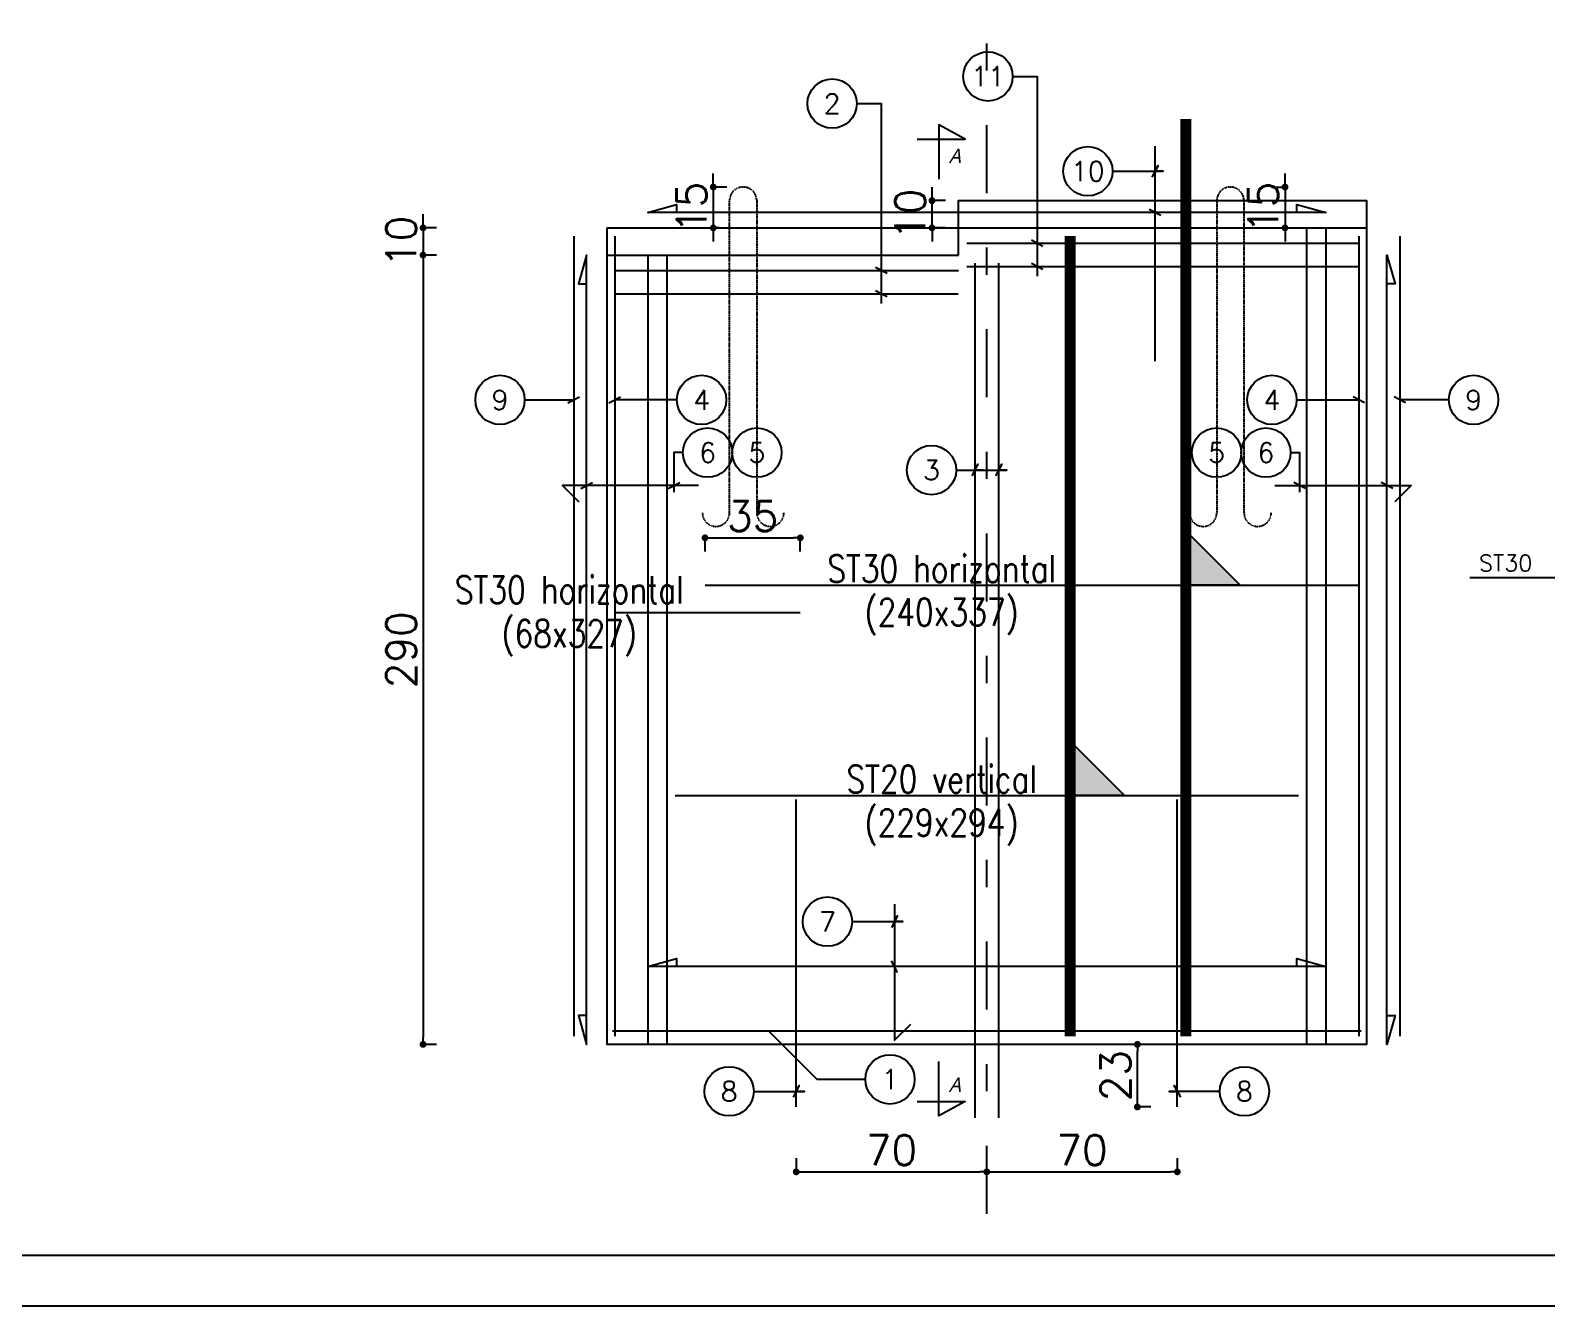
# Model space of a CAD drawing. Header units: millimetres. Extents: x -21776 to 63757, y -7870 to 8483.
# Drawn here: x 19808 to 20365, y -5309 to -4840 of the extents above; entities that cross this region are included whole.
import ezdxf
from ezdxf.enums import TextEntityAlignment as Align

# ---------------------------------------------------------------- set-up
doc = ezdxf.new("R2010")
doc.units = ezdxf.units.MM
doc.header["$PDMODE"] = 34
for name, pattern in [('CACHE', [9.525, 6.35, -3.175]), ('GrFeatureAxis', [0.85, 0.25, -0.2, 0.1, -0.2, 0.1]), ('HIDDEN2', [0.1875, 0.125, -0.0625])]:
    doc.linetypes.add(name, pattern=pattern)
for name, color, linetype in [('1', 7, 'Continuous'), ('COTATION', 1, 'Continuous'), ('GO-CARTOUCHE', 7, 'Continuous'), ('GO-COTATION', 1, 'Continuous'), ('GO-TEXTE', 9, 'Continuous'), ('GO-TEXTE-ACIER', 3, 'Continuous'), ('Grid', 7, 'Continuous'), ('préfa v', 2, 'Continuous'), ('STR_TS', 22, 'Continuous'), ('STR_TS_TXT', 7, 'Continuous'), ('STR_TXT', 102, 'Continuous'), ('STR_VOI-POT', 6, 'Continuous')]:
    doc.layers.add(name, color=color, linetype=linetype)
doc.styles.add('FIN', font='romans.shx')
doc.styles.add('Lucida', font='')
doc.styles.get("Standard").update_dxf_attribs({"font": 'romans.shx'})
doc.styles.add('TEXTE', font='romans.shx')
doc.styles.add('TEXTE TS', font='romans.shx', dxfattribs={"width": 0.7, "oblique": 15})
doc.styles.get('Lucida').set_extended_font_data('Lucida Sans', italic=True)
doc.dimstyles.new('COUPE-20', dxfattribs={"dimscale": 0.5, "dimtxt": 22, "dimasz": 5, "dimexe": 0.05, "dimexo": 0, "dimgap": 5, "dimtad": 1, "dimdsep": 46, "dimtxsty": 'Standard', "dimblk1": 'DOT', "dimblk2": 'DOT', "dimsah": 1, "dimcen": 0, "dimdle": 150, "dimclrd": 1, "dimclre": 1, "dimclrt": 7, "dimadec": 0, "dimazin": 0, "dimtfac": 1, "dimtix": 1, "dimtmove": 2, "dimatfit": 3, "dimldrblk": 'DOT', "dimfxl": 0, "dimtvp": 1, "dimtolj": 1, "dimtzin": 0, "dimarcsym": 0})

# ---------------------------------------------------------------- blocks, each defined once
blk = doc.blocks.new('_DOT')
at = {"color": 0, "linetype": 'ByBlock'}
blk.add_line((-0.5, 0), (-1, 0), dxfattribs=at)
at = {"color": 0, "linetype": 'ByBlock', "const_width": 0.5}
blk.add_lwpolyline([(-0.25, 0, 1), (0.25, 0, 1)], format="xyb", close=True, dxfattribs=at)
blk = doc.blocks.new('*D1649')
at = {"layer": 'DEFPOINTS', "color": 0}
for p in [(20101.4, -4913.03), (19952.34, -4923.03), (20101.4, -4923.03)]:
    blk.add_point(p, dxfattribs=at)
at = {"layer": 'STR_VOI-POT', "color": 1, "lineweight": -2}
for p, q in [((19957.34, -4913.03), (19952.32, -4913.03)), ((19952.34, -4910.53), (19952.34, -4908.03)), ((19952.34, -4913.03), (19952.34, -4923.03)), ((19957.34, -4923.03), (19952.32, -4923.03)), ((19952.34, -4925.53), (19952.34, -4928.03))]:
    blk.add_line(p, q, dxfattribs=at)
at = {"layer": 'STR_VOI-POT', "color": 1, "lineweight": -2, "xscale": 2.5, "yscale": 2.5, "zscale": 2.5}
for p, rotation in [((19952.34, -4913.03), 270), ((19952.34, -4923.03), 90)]:
    blk.add_blockref('_DOT', p, dxfattribs=dict(at, rotation=rotation))
at = {"layer": 'STR_VOI-POT', "color": 7, "insert": (19944.34, -4918.03), "char_height": 11, "attachment_point": 5, "rotation": 90}
blk.add_mtext('\\A1;10', dxfattribs=at)
blk = doc.blocks.new('*D1650')
at = {"layer": 'DEFPOINTS', "color": 0}
for p in [(20101.4, -4923.03), (19952.34, -5213.03), (20019.94, -5213.03)]:
    blk.add_point(p, dxfattribs=at)
at = {"layer": 'STR_VOI-POT', "color": 1, "lineweight": -2}
for p, q in [((19957.34, -4923.03), (19952.32, -4923.03)), ((19952.34, -4925.53), (19952.34, -5210.53)), ((19957.34, -5213.03), (19952.32, -5213.03))]:
    blk.add_line(p, q, dxfattribs=at)
at = {"layer": 'STR_VOI-POT', "color": 1, "lineweight": -2, "xscale": 2.5, "yscale": 2.5, "zscale": 2.5}
for p, rotation in [((19952.34, -4923.03), 90), ((19952.34, -5213.03), 270)]:
    blk.add_blockref('_DOT', p, dxfattribs=dict(at, rotation=rotation))
at = {"layer": 'STR_VOI-POT', "color": 7, "insert": (19944.34, -5068.03), "char_height": 11, "attachment_point": 5, "rotation": 90}
blk.add_mtext('\\A1;290', dxfattribs=at)
blk = doc.blocks.new('mrega')
at = {"layer": 'STR_TS_TXT', "style": 'TEXTE TS', "width": 0.8}
for tag, p in [('ST10', (14.48, 0)), ('DIM', (14.48, -16)), ('NOTE', (14.48, -32))]:
    blk.add_attdef(tag, text='', height=10, dxfattribs=at).set_placement(p, align=Align.CENTER)
blk = doc.blocks.new('A$C6F247267')
blk.add_hatch(color=256).paths.add_polyline_path([(0, -0.2), (-0.2, 0), (0, 0)])
blk.add_lwpolyline([(-0.2, 0), (0, 0), (0, -0.2), (-0.2, 0)])
blk = doc.blocks.new('*D1653')
at = {"layer": 'DEFPOINTS', "color": 0}
for p in [(20090.94, -5026.92), (20055.94, -5044.29), (20090.94, -5054.29)]:
    blk.add_point(p, dxfattribs=at)
at = {"layer": 'STR_VOI-POT', "color": 1, "lineweight": -2}
for p, q in [((20055.94, -5031.92), (20055.94, -5026.9)), ((20058.44, -5026.92), (20088.44, -5026.92)), ((20090.94, -5031.92), (20090.94, -5026.9))]:
    blk.add_line(p, q, dxfattribs=at)
at = {"layer": 'STR_VOI-POT', "color": 1, "lineweight": -2, "xscale": 2.5, "yscale": 2.5, "zscale": 2.5, "rotation": 180}
blk.add_blockref('_DOT', (20055.94, -5026.92), dxfattribs=at)
at = {"layer": 'STR_VOI-POT', "color": 1, "lineweight": -2, "xscale": 2.5, "yscale": 2.5, "zscale": 2.5}
blk.add_blockref('_DOT', (20090.94, -5026.92), dxfattribs=at)
at = {"layer": 'STR_VOI-POT', "color": 7, "insert": (20073.44, -5018.92), "char_height": 11, "attachment_point": 5}
blk.add_mtext('\\A1;35', dxfattribs=at)
blk = doc.blocks.new('*D1628')
at = {"layer": 'DEFPOINTS', "color": 0}
for p in [(20089.44, -5236.03), (20159.44, -5259.87), (20159.44, -5275.27)]:
    blk.add_point(p, dxfattribs=at)
at = {"layer": 'GO-COTATION', "color": 1, "lineweight": -2}
for p, q in [((20089.44, -5254.87), (20089.44, -5259.9)), ((20091.94, -5259.87), (20156.94, -5259.87)), ((20159.44, -5264.87), (20159.44, -5259.85))]:
    blk.add_line(p, q, dxfattribs=at)
at = {"layer": 'GO-COTATION', "color": 1, "lineweight": -2, "xscale": 2.5, "yscale": 2.5, "zscale": 2.5, "rotation": 180}
blk.add_blockref('_DOT', (20089.44, -5259.87), dxfattribs=at)
at = {"layer": 'GO-COTATION', "color": 1, "lineweight": -2, "xscale": 2.5, "yscale": 2.5, "zscale": 2.5}
blk.add_blockref('_DOT', (20159.44, -5259.87), dxfattribs=at)
at = {"layer": 'GO-COTATION', "color": 7, "insert": (20124.44, -5251.87), "char_height": 11, "attachment_point": 5}
blk.add_mtext('\\A1;70', dxfattribs=at)
blk = doc.blocks.new('*D1629')
at = {"layer": 'DEFPOINTS', "color": 0}
for p in [(20229.44, -5236.03), (20229.44, -5259.87), (20159.44, -5275.27)]:
    blk.add_point(p, dxfattribs=at)
at = {"layer": 'GO-COTATION', "color": 1, "lineweight": -2}
for p, q in [((20229.44, -5254.87), (20229.44, -5259.9)), ((20159.44, -5264.87), (20159.44, -5259.85)), ((20161.94, -5259.87), (20226.94, -5259.87))]:
    blk.add_line(p, q, dxfattribs=at)
at = {"layer": 'GO-COTATION', "color": 1, "lineweight": -2, "xscale": 2.5, "yscale": 2.5, "zscale": 2.5, "rotation": 180}
blk.add_blockref('_DOT', (20159.44, -5259.87), dxfattribs=at)
at = {"layer": 'GO-COTATION', "color": 1, "lineweight": -2, "xscale": 2.5, "yscale": 2.5, "zscale": 2.5}
blk.add_blockref('_DOT', (20229.44, -5259.87), dxfattribs=at)
at = {"layer": 'GO-COTATION', "color": 7, "insert": (20194.44, -5251.87), "char_height": 11, "attachment_point": 5}
blk.add_mtext('\\A1;70', dxfattribs=at)
blk = doc.blocks.new('*D1630')
at = {"layer": 'DEFPOINTS', "color": 0}
for p in [(20248.94, -4898.03), (20257.65, -4913.03), (20269, -4913.03)]:
    blk.add_point(p, dxfattribs=at)
at = {"layer": 'GO-COTATION', "color": 1, "lineweight": -2}
for p, q in [((20269, -4895.53), (20269, -4893.03)), ((20264, -4898.03), (20269.03, -4898.03)), ((20269, -4898.03), (20269, -4913.03)), ((20264, -4913.03), (20269.03, -4913.03)), ((20269, -4915.53), (20269, -4918.03))]:
    blk.add_line(p, q, dxfattribs=at)
at = {"layer": 'GO-COTATION', "color": 1, "lineweight": -2, "xscale": 2.5, "yscale": 2.5, "zscale": 2.5}
for p, rotation in [((20269, -4898.03), 270), ((20269, -4913.03), 90)]:
    blk.add_blockref('_DOT', p, dxfattribs=dict(at, rotation=rotation))
at = {"layer": 'GO-COTATION', "color": 7, "insert": (20261, -4905.53), "char_height": 11, "attachment_point": 5, "rotation": 90}
blk.add_mtext('\\A1;15', dxfattribs=at)
blk = doc.blocks.new('*D1631')
at = {"layer": 'DEFPOINTS', "color": 0}
for p in [(20069.94, -4898.03), (20058.97, -4913.03), (20061.24, -4913.03)]:
    blk.add_point(p, dxfattribs=at)
at = {"layer": 'GO-COTATION', "color": 1, "lineweight": -2}
for p, q in [((20058.97, -4895.53), (20058.97, -4893.03)), ((20063.97, -4898.03), (20058.95, -4898.03)), ((20058.97, -4898.03), (20058.97, -4913.03)), ((20061.24, -4913.03), (20058.95, -4913.03)), ((20058.97, -4915.53), (20058.97, -4918.03))]:
    blk.add_line(p, q, dxfattribs=at)
at = {"layer": 'GO-COTATION', "color": 1, "lineweight": -2, "xscale": 2.5, "yscale": 2.5, "zscale": 2.5}
for p, rotation in [((20058.97, -4898.03), 270), ((20058.97, -4913.03), 90)]:
    blk.add_blockref('_DOT', p, dxfattribs=dict(at, rotation=rotation))
at = {"layer": 'GO-COTATION', "color": 7, "insert": (20050.97, -4905.53), "char_height": 11, "attachment_point": 5, "rotation": 90}
blk.add_mtext('\\A1;15', dxfattribs=at)
blk = doc.blocks.new('*D1657')
at = {"layer": 'DEFPOINTS', "color": 0}
for p in [(20139.32, -4903.03), (20149.09, -4903.03), (20149.09, -4913.03)]:
    blk.add_point(p, dxfattribs=at)
at = {"layer": 'préfa v', "color": 1, "lineweight": -2}
for p, q in [((20139.32, -4900.53), (20139.32, -4898.03)), ((20144.32, -4903.03), (20139.29, -4903.03)), ((20139.32, -4913.03), (20139.32, -4903.03)), ((20144.32, -4913.03), (20139.29, -4913.03)), ((20139.32, -4915.53), (20139.32, -4918.03))]:
    blk.add_line(p, q, dxfattribs=at)
at = {"layer": 'préfa v', "color": 1, "lineweight": -2, "xscale": 2.5, "yscale": 2.5, "zscale": 2.5}
for p, rotation in [((20139.32, -4903.03), 270), ((20139.32, -4913.03), 90)]:
    blk.add_blockref('_DOT', p, dxfattribs=dict(at, rotation=rotation))
at = {"layer": 'préfa v', "color": 7, "insert": (20131.32, -4908.03), "char_height": 11, "attachment_point": 5, "rotation": 90}
blk.add_mtext('\\A1;10', dxfattribs=at)
blk = doc.blocks.new('*D2280')
at = {"layer": 'COTATION', "color": 1, "lineweight": -2}
for p, q in [((20219.76, -5213.03), (20214.74, -5213.03)), ((20214.76, -5233.53), (20214.76, -5215.53)), ((20219.76, -5236.03), (20214.74, -5236.03))]:
    blk.add_line(p, q, dxfattribs=at)
at = {"layer": 'DEFPOINTS', "color": 0}
for p in [(20214.76, -5213.03), (20298.94, -5213.03), (20229.44, -5236.03)]:
    blk.add_point(p, dxfattribs=at)
at = {"layer": 'COTATION', "color": 1, "lineweight": -2, "xscale": 2.5, "yscale": 2.5, "zscale": 2.5}
for p, rotation in [((20214.76, -5213.03), 90), ((20214.76, -5236.03), 270)]:
    blk.add_blockref('_DOT', p, dxfattribs=dict(at, rotation=rotation))
at = {"layer": 'COTATION', "color": 7, "insert": (20206.76, -5224.53), "char_height": 11, "attachment_point": 5, "rotation": 90}
blk.add_mtext('\\A1;23', dxfattribs=at)

msp = doc.modelspace()

# ---------------------------------------------------------------- linework, layer by layer
at = {"layer": '1', "color": 252, "linetype": 'HIDDEN2', "ltscale": 0.05}
for points in [[(20054.94995, -5017.71649, 1), (20064.94595, -5017.71649), (20064.94595, -4913.02724), (20064.94595, -4903.02524, -1), (20074.94195, -4903.02524), (20074.94195, -4913.02724), (20074.94195, -5017.71649, 1), (20084.93795, -5017.71649)], [(20263.93795, -5017.71649, -1), (20253.94195, -5017.71649), (20253.94195, -4913.02724), (20253.94195, -4903.02524, 1), (20243.94595, -4903.02524), (20243.94595, -4913.02724), (20243.94595, -5017.71649, -1), (20233.94995, -5017.71649)]]:
    msp.add_lwpolyline(points, format="xyb", dxfattribs=at)
at = {"layer": 'COTATION'}
for points in [[(20205.64218, -4892.22156), (20224.23119, -4892.22156), (20221.23119, -4892.22156), (20222.35251, -4890.10024), (20220.10987, -4894.34288)], [(20273.3863, -4907.40508), (20273.3863, -4904.40508), (20283.94395, -4907.40508), (20034.94395, -4907.40508), (20045.5016, -4904.40508), (20045.5016, -4907.40508)], [(20223.35251, -4908.5264), (20219.10987, -4906.28376)], [(20180.05841, -4919.82063), (20175.81577, -4917.57799)], [(20012.45335, -5202.46959), (20009.45336, -5202.46959), (20012.45335, -5213.02724), (20012.45335, -4923.02724), (20009.45336, -4933.58489), (20012.45335, -4933.58489)], [(20306.43455, -5202.46959), (20309.43454, -5202.46959), (20306.43455, -5213.02724), (20306.43455, -4923.02724), (20309.43454, -4933.58489), (20306.43455, -4933.58489)], [(20122.80816, -4929.82063), (20118.56552, -4927.57799)], [(20180.05841, -4928.38679), (20175.81577, -4926.14415)], [(20122.80816, -4938.38679), (20118.56552, -4936.14415)], [(19989.67193, -4976.24336), (20007.6971, -4976.24336)], [(20005.57578, -4977.36468), (20009.81842, -4975.12204)], [(20020.64128, -4977.36468), (20024.88392, -4975.12204)], [(20045.62849, -4976.24336), (20022.7626, -4976.24336)], [(20273.25941, -4976.24336), (20296.1253, -4976.24336)], [(20298.24662, -4977.36468), (20294.00398, -4975.12204)], [(20313.31212, -4977.36468), (20309.06948, -4975.12204)], [(20329.21597, -4976.24336), (20311.1908, -4976.24336)], [(20047.83817, -4995.61785), (20044.51877, -4995.61785), (20044.51877, -5010.10501)], [(20271.04972, -4995.61785), (20274.36913, -4995.61785), (20274.36913, -5010.10501)], [(20148.20588, -5002.03363), (20166.79489, -5002.03363), (20163.79489, -5002.03363), (20164.91621, -4999.91231), (20162.67357, -5004.15495)], [(20149.9496, -5002.03363), (20158.093, -5002.03363), (20155.093, -5002.03363), (20156.21432, -4999.91231), (20153.97168, -5004.15495)], [(20010.33203, -5008.77651), (20014.57467, -5006.53387)], [(20042.39745, -5008.77651), (20046.64009, -5006.53387)], [(20276.49045, -5008.77651), (20272.24781, -5006.53387)], [(20308.55587, -5008.77651), (20304.31323, -5006.53387)], [(20336.93679, -5041.48575), (20376.36637, -5041.48575), (20373.36637, -5041.48575), (20374.48769, -5039.36442), (20372.24505, -5043.60707)], [(20109.97007, -5167.93751), (20128.55909, -5167.93751), (20125.55909, -5167.93751), (20126.68041, -5165.81619), (20124.43777, -5170.05883)], [(20273.3863, -5184.4673), (20273.3863, -5181.46731), (20283.94395, -5184.4673), (20034.94395, -5184.4673), (20045.5016, -5181.46731), (20045.5016, -5184.4673)], [(20126.68041, -5186.58862), (20124.43777, -5182.34598)], [(20114.83263, -5225.88967), (20097.12192, -5225.88967), (20079.25949, -5208.02724)], [(20073.85493, -5230.29344), (20092.44395, -5230.29344), (20089.44395, -5230.29344), (20090.56527, -5228.17212), (20088.32263, -5232.41476)], [(20245.03296, -5230.29344), (20226.44395, -5230.29344), (20229.44395, -5230.29344), (20228.32263, -5228.17212), (20230.56527, -5232.41476)]]:
    msp.add_lwpolyline(points, dxfattribs=at)
at = {"layer": 'GO-CARTOUCHE', "linetype": 'Continuous'}
for points in [[(20894.04329, -5309.04286), (20894.04329, -4521.54286), (19780.40694, -4521.54286), (19780.40694, -5309.04286)], [(20875.48454, -5290.48411), (20875.48454, -4540.10161), (19798.96569, -4540.10161), (19798.96569, -5290.48411)]]:
    msp.add_lwpolyline(points, close=True, dxfattribs=at)
at = {"layer": 'GO-COTATION'}
for points in [[(20168.93883, -4857.3779), (20177.93709, -4857.3779), (20177.93709, -4930.83497)], [(20111.68858, -4867.3779), (20120.68684, -4867.3779), (20120.68684, -4940.83497)]]:
    msp.add_lwpolyline(points, dxfattribs=at)
at = {"layer": 'GO-TEXTE', "flags": 128}
for points in [[(20133.88959, -4880.44747), (20151.53733, -4880.44747), (20141.85928, -4875.16741), (20141.85928, -4895.08889)], [(20133.88959, -5233.97744), (20151.53733, -5233.97744), (20141.85928, -5239.2575), (20141.85928, -5219.33602)]]:
    msp.add_lwpolyline(points, dxfattribs=at)
at = {"layer": 'GO-TEXTE-ACIER'}
for centre in [(20159.88206, -4857.3779), (20102.63182, -4867.3779), (20196.58541, -4892.22156), (19980.61516, -4976.24336), (20054.65618, -4976.24336), (20264.20265, -4976.24336), (20338.27273, -4976.24336), (20056.89493, -4995.61785), (20075.00846, -4995.61785), (20243.87944, -4995.61785), (20261.99296, -4995.61785), (20139.14911, -5002.03363), (20100.91331, -5167.93751), (20123.88939, -5225.88967), (20064.79817, -5230.29344), (20254.08973, -5230.29344)]:
    msp.add_circle(centre, 9.05676, dxfattribs=at)
at = {"layer": 'Grid', "color": 4, "linetype": 'GrFeatureAxis', "lineweight": 25, "ltscale": 100}
msp.add_line((20159.44395, -5275.26586), (20159.44395, -4661.55005), dxfattribs=at)
at = {"layer": 'préfa v'}
for points in [[(20149.09176, -4923.02724), (20149.09176, -4903.02724), (20298.94395, -4903.02724), (20298.94395, -5213.02724), (20019.94395, -5213.02724), (20019.94395, -4913.02724)], [(20019.94395, -4913.02724), (20149.09176, -4913.02724)], [(20149.09176, -4913.02724), (20298.94395, -4913.02724)], [(20276.94395, -4913.02724), (20276.94395, -5213.02724)], [(20283.94395, -4913.02724), (20283.94395, -5213.02724)], [(20019.94395, -4923.02724), (20149.09176, -4923.02724)], [(20034.94395, -4923.02724), (20034.94395, -5213.02724)], [(20041.94395, -4923.02724), (20041.94395, -5213.02724)]]:
    msp.add_lwpolyline(points, dxfattribs=at)
at = {"layer": 'STR_TS', "linetype": 'CACHE', "ltscale": 2, "const_width": 4}
msp.add_lwpolyline([(20232.58548, -5210.02724), (20232.58548, -4873.02724)], dxfattribs=at)
at = {"layer": 'STR_TS', "const_width": 4}
msp.add_lwpolyline([(20190.05394, -5210.02724), (20190.05394, -4916.02724)], dxfattribs=at)
at = {"layer": 'STR_TS', "color": 3}
for points in [[(20055.94395, -5044.29331), (20295.94395, -5044.29331)], [(20022.94395, -5054.29331), (20090.94395, -5054.29331)], [(20044.94395, -5121.60001), (20273.94395, -5121.60001)]]:
    msp.add_lwpolyline(points, dxfattribs=at)
at = {"layer": 'STR_VOI-POT'}
for points in [[(20221.23119, -4883.02724), (20221.23119, -4962.02724)], [(20007.6971, -4916.02724), (20007.6971, -5210.02724)], [(20022.7626, -4916.02724), (20022.7626, -5210.02724)], [(20152.09176, -4918.69931), (20295.94395, -4918.69931)], [(20296.1253, -4916.02724), (20296.1253, -5210.02724)], [(20311.1908, -4916.02724), (20311.1908, -5210.02724)], [(20022.94395, -4928.69931), (20149.09176, -4928.69931)], [(20152.09176, -4927.26547), (20295.94395, -4927.26547)], [(20155.093, -4926.02724), (20155.093, -5240.02724)], [(20163.79489, -4926.02724), (20163.79489, -5240.02724)], [(20022.94395, -4937.26547), (20148.95073, -4937.26547)], [(20053.60077, -5007.65519), (20003.60077, -5007.65519), (20009.58266, -5013.63707)], [(20265.28713, -5007.65519), (20315.28713, -5007.65519), (20309.30524, -5013.63707)], [(20089.44395, -5236.02724), (20089.44395, -5123.02724)], [(20229.44395, -5236.02724), (20229.44395, -5123.02724)], [(20125.55909, -5161.54697), (20125.55909, -5211.54697), (20131.54098, -5205.56508)], [(20021.94395, -5208.02724), (20296.94395, -5208.02724)]]:
    msp.add_lwpolyline(points, dxfattribs=at)

# ---------------------------------------------------------------- block references
at = {"layer": 'STR_TS', "xscale": 100, "yscale": 100, "zscale": 100, "rotation": 180}
for p in [(20232.58548, -5044.29331), (20190.05394, -5121.60001)]:
    msp.add_blockref('A$C6F247267', p, dxfattribs=at)
at = {"layer": 'STR_TS_TXT'}
for p, values in [((20128.35303, -5043.26694), {'ST10': 'ST30 horizontal', 'DIM': '(240x337)'}), ((19991.54783, -5051.0451), {'ST10': 'ST30 horizontal', 'DIM': '(68x327)'}), ((20128.35303, -5120.57364), {'ST10': 'ST20 vertical', 'DIM': '(229x294)'})]:
    msp.add_blockref('mrega', p, dxfattribs=at).add_auto_attribs(values)

# ---------------------------------------------------------------- texts
at = {"layer": 'GO-TEXTE', "linetype": 'Continuous', "style": 'Lucida'}
for rotation, p in [(0.0017975, (20145.47443, -4889.24023)), (359.9982025, (20145.47426, -5230.50468))]:
    msp.add_text('A', height=5.32, rotation=rotation, dxfattribs=at).set_placement(p)
at = {"layer": 'GO-TEXTE-ACIER', "style": 'TEXTE'}
for s, p in [('11', (20159.88206, -4857.3779)), ('2', (20102.63182, -4867.3779)), ('10', (20196.58541, -4892.22156)), ('9', (19980.61516, -4976.24336)), ('4', (20054.68525, -4976.24336)), ('4', (20264.20265, -4976.24336)), ('9', (20338.27273, -4976.24336)), ('6', (20056.89493, -4995.61785)), ('5', (20075.00846, -4995.61785)), ('5', (20243.87944, -4995.61785)), ('6', (20261.99296, -4995.61785)), ('3', (20139.14911, -5002.03363)), ('7', (20100.91331, -5167.93751)), ('1', (20123.88939, -5225.88967)), ('8', (20064.79817, -5230.29344)), ('8', (20254.08973, -5230.29344))]:
    msp.add_text(s, height=7.2, dxfattribs=at).set_placement(p, align=Align.MIDDLE_CENTER)
at = {"layer": 'STR_TXT', "style": 'FIN'}
msp.add_text('ST30', height=6, dxfattribs=at).set_placement((20350.0563, -5039.21289), align=Align.CENTER)

# ---------------------------------------------------------------- dimensions: what is measured, and where the dimension line sits
at = {"layer": 'COTATION'}
dim = msp.add_linear_dim(base=(20214.76463, -5213.02724), p1=(20229.44395, -5236.02724), p2=(20298.94395, -5213.02724), angle=90, dimstyle='COUPE-20', dxfattribs=at)
dim.commit()
dim.dimension.update_dxf_attribs({"geometry": '*D2280', "text_midpoint": (20206.76463, -5224.52724)})
at = {"layer": 'GO-COTATION'}
for base, p1, p2, picture, middle in [((20058.97181, -4913.02724), (20069.94395, -4898.02724), (20061.23884, -4913.02724), '*D1631', (20050.97181, -4905.52724)), ((20269.00259, -4913.02724), (20248.94395, -4898.02724), (20257.64906, -4913.02724), '*D1630', (20261.00259, -4905.52724))]:
    dim = msp.add_linear_dim(base=base, p1=p1, p2=p2, angle=90, dimstyle='COUPE-20', dxfattribs=at)
    dim.commit()
    dim.dimension.update_dxf_attribs({"geometry": picture, "text_midpoint": middle})
for base, p1, p2, picture, middle in [((20159.44395, -5259.87477), (20089.44395, -5236.02724), (20159.44395, -5275.26586), '*D1628', (20124.44395, -5251.87477)), ((20229.44395, -5259.87477), (20159.44395, -5275.26586), (20229.44395, -5236.02724), '*D1629', (20194.44395, -5251.87477))]:
    dim = msp.add_linear_dim(base=base, p1=p1, p2=p2, dimstyle='COUPE-20', dxfattribs=at)
    dim.commit()
    dim.dimension.update_dxf_attribs({"geometry": picture, "text_midpoint": middle})
at = {"layer": 'préfa v'}
dim = msp.add_linear_dim(base=(20139.31726, -4903.02724), p1=(20149.09176, -4913.02724), p2=(20149.09176, -4903.02724), angle=90, dimstyle='COUPE-20', dxfattribs=at)
dim.commit()
dim.dimension.update_dxf_attribs({"geometry": '*D1657', "text_midpoint": (20131.31726, -4908.02724)})
at = {"layer": 'STR_VOI-POT'}
for base, p1, p2, picture, middle in [((19952.34482, -4923.02724), (20101.39521, -4913.02724), (20101.39521, -4923.02724), '*D1649', (19944.34482, -4918.02724)), ((19952.34482, -5213.02724), (20101.39521, -4923.02724), (20019.94395, -5213.02724), '*D1650', (19944.34482, -5068.02724))]:
    dim = msp.add_linear_dim(base=base, p1=p1, p2=p2, angle=90, dimstyle='COUPE-20', dxfattribs=at)
    dim.commit()
    dim.dimension.update_dxf_attribs({"geometry": picture, "text_midpoint": middle})
dim = msp.add_linear_dim(base=(20090.94395, -5026.92128), p1=(20055.94395, -5044.29331), p2=(20090.94395, -5054.29331), dimstyle='COUPE-20', dxfattribs=at)
dim.commit()
dim.dimension.update_dxf_attribs({"geometry": '*D1653', "text_midpoint": (20073.44395, -5018.92128)})

doc.saveas('drawing.dxf')
